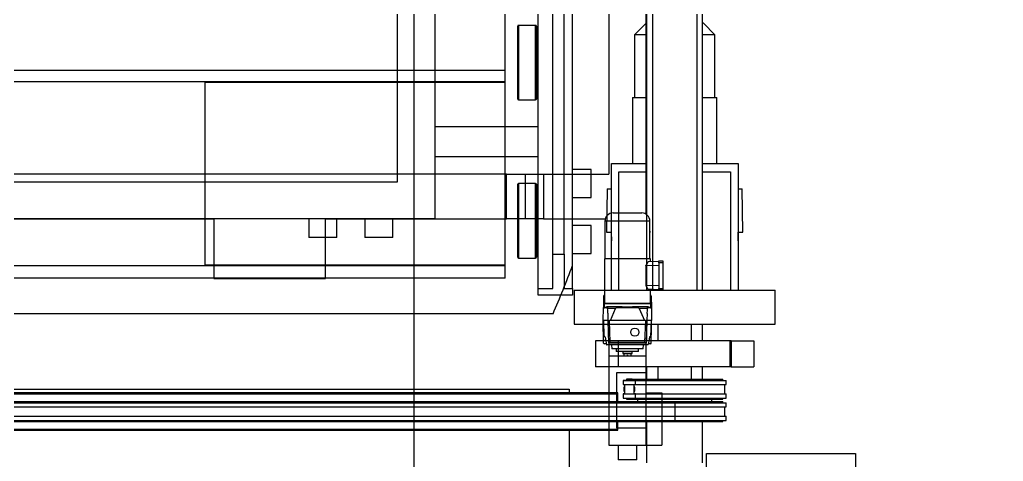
# Model space of a CAD drawing. Header units: millimetres. Extents: x 1221 to 4692, y 1119 to 4782.
# Drawn here: x 1666.8 to 1930.8, y 4031.1 to 4149.7 of the extents above; entities that cross this region are included whole.
import ezdxf

# ---------------------------------------------------------------- set-up
doc = ezdxf.new("R2010")
doc.units = ezdxf.units.MM
for name, color, linetype, true_color in [('PK24-SYS-ROOM', 8, 'Continuous', 0x808080), ('PK24E-COMP-PALLET', 132, 'Continuous', 0x00b7c8), ('PK24E-SYS-LIFT', 31, 'Continuous', 0xffcc5a), ('PK24E-SYS-SHELF', 31, 'Continuous', 0xffcc5a)]:
    doc.layers.add(name, color=color, linetype=linetype, true_color=true_color)
doc.layers.add('PK24E-STRUCT-STEEL', color=254, linetype='Continuous')
doc.layers.add('PKE24E-HIDDEN', color=7, linetype='Continuous')
doc.styles.get("Standard").update_dxf_attribs({"font": 'arial.ttf'})

# ---------------------------------------------------------------- blocks, each defined once
blk = doc.blocks.new('ELIFTTT-CHASIS--TOP-COMP-PKE24')
at = {"layer": 'PK24E-SYS-LIFT'}
for p, q in [((287.25, -83.22), (287.25, 83.22)), ((277.25, 72.5), (277.25, -72.5)), ((249.75, -72.5), (81.39, -72.5)), ((249.75, -84.5), (249.75, -72.5)), ((249.75, -72.5), (254.75, -72.5)), ((254.75, -72.5), (254.75, -84.5)), ((254.75, -72.5), (259.75, -72.5)), ((259.75, -72.5), (259.75, -84.5)), ((259.75, -72.5), (277.25, -72.5)), ((68.85, -84.5), (171.2, -84.5)), ((171.2, -84.5), (171.2, -100.5)), ((201.2, -100.5), (201.2, -84.5)), ((201.2, -84.5), (249.75, -84.5)), ((254.75, -84.5), (249.75, -84.5)), ((259.75, -84.5), (254.75, -84.5)), ((259.75, -84.5), (276.28, -84.5)), ((278.4, -82.9), (286.1, -82.9)), ((276.2, -85.1), (276.2, -95.25)), ((288.3, -85.1), (276.2, -85.1)), ((288.3, -87.8), (288.3, -85.1)), ((288.3, -88.12), (288.3, -87.8)), ((288.3, -95.25), (288.3, -88.12)), ((276.1, -95.25), (276.1, -107.18)), ((288.4, -95.25), (276.1, -95.25)), ((287.2, -97.08), (287.2, -102.38)), ((287.2, -97.08), (287.25, -97.08)), ((290.65, -97), (287.25, -97.08)), ((287.25, -97.01), (287.25, -97.08)), ((287.25, -97.08), (287.25, -102.38)), ((287.25, -97.08), (287.25, -97.08)), ((290.65, -95.9), (287.79, -96.05)), ((288.4, -96.02), (288.4, -95.25)), ((290.65, -96.28), (290.65, -95.78)), ((290.65, -95.78), (291.75, -95.78)), ((291.75, -96.28), (290.65, -96.28)), ((290.65, -96.28), (290.65, -103.18)), ((291.75, -95.78), (291.75, -96.28)), ((291.75, -96.28), (291.75, -103.18)), ((171.2, -100.5), (201.2, -100.5)), ((287.2, -102.38), (287.25, -102.38)), ((290.65, -102.45), (287.25, -102.38)), ((287.25, -102.38), (287.25, -102.38)), ((287.25, -102.45), (287.25, -102.38)), ((275.86, -105.25), (275.81, -108.33)), ((276.1, -105.05), (276.06, -105.05)), ((290.65, -103.56), (287.79, -103.41)), ((288.4, -107.18), (288.4, -103.44)), ((288.44, -105.05), (288.4, -105.05)), ((288.64, -105.25), (288.69, -108.33)), ((290.65, -103.18), (291.75, -103.18)), ((290.65, -103.68), (290.65, -103.18)), ((291.75, -103.68), (290.65, -103.68)), ((291.75, -103.18), (291.75, -103.68)), ((276, -108.14), (275.73, -108.41)), ((276, -107.35), (276, -108.31)), ((288.5, -107.35), (276, -107.35)), ((282.25, -107.18), (276.1, -107.18)), ((276.78, -108.41), (277.13, -108)), ((276.81, -108), (277.13, -108)), ((277.13, -108), (279.43, -108)), ((279.3, -108.41), (279.43, -108)), ((279.43, -108), (280.85, -108)), ((288.4, -107.18), (282.25, -107.18)), ((283.65, -108), (285.07, -108)), ((285.2, -108.41), (285.07, -108)), ((285.07, -108), (287.37, -108)), ((287.72, -108.41), (287.37, -108)), ((287.37, -108), (287.69, -108)), ((288.5, -108.31), (288.5, -107.35)), ((288.77, -108.41), (288.5, -108.14)), ((275.73, -108.41), (275.67, -111.75)), ((276.78, -108.41), (275.73, -108.41)), ((279.06, -108.55), (276.83, -108.55)), ((276.97, -109.94), (277.03, -111.69)), ((277.69, -111.75), (279.06, -108.55)), ((279.3, -108.41), (279.06, -108.55)), ((285.2, -108.41), (279.3, -108.41)), ((285.44, -108.55), (285.2, -108.41)), ((285.44, -108.55), (286.81, -111.75)), ((287.67, -108.55), (285.44, -108.55)), ((287.53, -109.94), (287.47, -111.69)), ((288.77, -108.41), (287.72, -108.41)), ((288.83, -111.75), (288.77, -108.41)), ((277.04, -111.75), (275.67, -111.75)), ((275.86, -117.85), (275.75, -111.75)), ((275.79, -111.75), (275.94, -116.1)), ((277.03, -111.69), (277.34, -111.91)), ((277.04, -111.91), (277.03, -111.69)), ((277.26, -117.91), (277.04, -111.91)), ((277.41, -111.75), (277.34, -111.91)), ((277.34, -111.91), (277.55, -117.61)), ((277.69, -111.75), (277.41, -111.75)), ((286.81, -111.75), (277.69, -111.75)), ((287.09, -111.75), (286.81, -111.75)), ((286.95, -117.61), (287.16, -111.91)), ((287.09, -111.75), (287.16, -111.91)), ((287.47, -111.69), (287.16, -111.91)), ((287.46, -111.91), (287.24, -117.91)), ((287.46, -111.91), (287.47, -111.69)), ((288.83, -111.75), (287.46, -111.75)), ((288.56, -116.1), (288.71, -111.75)), ((288.64, -117.85), (288.75, -111.75)), ((276.18, -116.1), (275.94, -116.1)), ((288.56, -116.1), (288.32, -116.1)), ((288.54, -115.62), (288.58, -115.63)), ((288.62, -114.18), (288.59, -114.17)), ((276.61, -118.05), (276.06, -118.05)), ((277.28, -118.3), (276.68, -118.3)), ((277.25, -118.3), (277.25, -121.25)), ((277.26, -117.91), (277.55, -117.61)), ((287.24, -117.91), (277.26, -117.91)), ((277.26, -117.91), (277.28, -118.3)), ((287.22, -118.3), (277.28, -118.3)), ((277.55, -117.61), (286.95, -117.61)), ((277.97, -118.3), (278.03, -119.4)), ((286.47, -119.4), (286.53, -118.3)), ((286.95, -117.61), (287.24, -117.91)), ((287.22, -118.3), (287.24, -117.91)), ((287.82, -118.3), (287.22, -118.3)), ((287.25, -121.25), (287.25, -118.3)), ((288.44, -118.05), (287.89, -118.05)), ((277.25, -121.25), (287.25, -121.25)), ((277.25, -121.25), (277.25, -145.25)), ((286.47, -119.4), (278.03, -119.4)), ((279.25, -119.4), (279.25, -120.1)), ((285.25, -120.1), (279.25, -120.1)), ((281, -120.1), (281, -120.6)), ((281, -120.6), (281.1, -120.7)), ((281, -120.6), (283.5, -120.6)), ((283.4, -120.7), (281.1, -120.7)), ((281.25, -120.7), (281.25, -121.25)), ((283.25, -121.25), (283.25, -120.7)), ((283.4, -120.7), (283.5, -120.6)), ((283.5, -120.6), (283.5, -120.1)), ((285.25, -120.1), (285.25, -119.4)), ((287.25, -125.85), (287.25, -121.25)), ((287.25, -125.85), (279.35, -125.85)), ((279.35, -125.85), (279.35, -140.65)), ((287.25, -140.65), (287.25, -125.85)), ((281.1, -127.88), (281.1, -128.98)), ((282.02, -127.88), (281.1, -127.88)), ((281.1, -128.98), (281.48, -128.98)), ((281.48, -128.98), (281.48, -131.52)), ((282.02, -127.55), (282.02, -127.88)), ((283.48, -127.55), (282.02, -127.55)), ((283.48, -127.88), (283.48, -127.55)), ((284.4, -127.88), (283.48, -127.88)), ((284.02, -128.98), (284.4, -128.98)), ((284.02, -131.52), (284.02, -128.98)), ((284.4, -128.98), (284.4, -127.88)), ((281.1, -131.52), (281.1, -132.62)), ((281.48, -131.52), (281.1, -131.52)), ((284.4, -131.52), (284.02, -131.52)), ((284.4, -132.62), (284.4, -131.52)), ((287.25, -131.25), (291.45, -131.25)), ((291.45, -131.25), (291.45, -145.25)), ((281.1, -132.62), (282.02, -132.62)), ((282.02, -132.62), (282.02, -132.95)), ((282.02, -132.95), (283.48, -132.95)), ((283.48, -132.62), (284.4, -132.62)), ((283.48, -132.95), (283.48, -132.62)), ((279.35, -140.65), (287.25, -140.65)), ((287.25, -145.25), (287.25, -140.65)), ((277.25, -145.25), (287.25, -145.25)), ((279.75, -145.25), (279.75, -149.25)), ((284.75, -149.25), (284.75, -145.25)), ((287.25, -145.25), (291.45, -145.25)), ((284.75, -149.25), (279.75, -149.25))]:
    blk.add_line(p, q, dxfattribs=at)
blk.add_circle((284.25, -114.91), 1.1, dxfattribs=at)
for centre, radius, start, end in [((278.4, -85.1), 2.2, 90, 180), ((286.1, -85.1), 2.2, 0, 90), ((282.25, -93.43), 6.15, 323.5945, 324.3984), ((282.25, -106.03), 6.15, 35.6016, 36.4055), ((276.06, -105.25), 0.2, 90, 179), ((288.44, -105.25), 0.2, 1, 90), ((276.2, -107.35), 0.2, 120, 180), ((282.25, -101.91), 6.25, 257.0707, 282.9293), ((288.3, -107.35), 0.2, 0, 60), ((276.06, -117.85), 0.2, 181, 270), ((276.75, -117), 0.45, 155.4253, 227.7547), ((287.75, -117), 0.45, 312.2453, 24.5747), ((288.44, -117.85), 0.2, 270, 359), ((282.75, -130.25), 1.5, 147.8509, 212.1491), ((282.75, -130.25), 1.5, 327.8509, 32.1491)]:
    blk.add_arc(centre, radius, start, end, dxfattribs=at)
for centre, major_axis, ratio, start_param, end_param in [((282.25, -93.8), (4.43, 4.6), 0.92858, 4.894943, 5.068696), ((282.25, -105.66), (-4.43, 4.6), 0.92858, 4.356082, 4.529835), ((305.37, -85.52), (26.34, 26.35), 0.507143, 2.92615, 2.93364), ((304.57, -27.64), (17.65, 106.42), 0.210212, 2.468706, 2.489106), ((259.93, -27.64), (-17.65, 106.42), 0.210216, 3.79411, 3.814504), ((259.13, -85.52), (-26.34, 26.35), 0.507159, 3.349555, 3.357045), ((305.67, -111.06), (0, 29.91), 0.99939, 1.745058, 1.81444), ((258.83, -111.06), (0, 29.91), 0.99939, 4.468745, 4.538127)]:
    blk.add_ellipse(centre, major_axis=major_axis, ratio=ratio, start_param=start_param, end_param=end_param, dxfattribs=at)
for points, knots in [([(288.3, -87.8), (288.3, -87.8), (288.3, -87.81), (288.3, -87.83), (288.3, -87.87), (288.3, -87.92), (288.3, -87.98), (288.3, -88.03), (288.3, -88.08), (288.3, -88.11), (288.3, -88.12), (288.3, -88.12), (288.3, -88.12)], [0, 0, 0, 0, 0.106425, 0.212833, 0.319705, 0.427399, 0.535627, 0.64388, 0.751778, 0.859172, 0.966191, 1, 1, 1, 1]), ([(276, -108.31), (276, -108.31), (276, -108.34), (276.02, -108.35), (276.08, -108.36), (276.16, -108.34), (276.27, -108.29), (276.41, -108.23), (276.58, -108.14), (276.73, -108.05), (276.81, -108)], [0, 0, 0, 0, 0.053259, 0.184632, 0.316005, 0.44367, 0.571338, 0.702705, 0.834078, 1, 1, 1, 1]), ([(287.69, -108), (287.78, -108.05), (288, -108.18), (288.21, -108.29), (288.35, -108.34), (288.43, -108.36), (288.47, -108.35), (288.5, -108.34), (288.5, -108.31), (288.5, -108.31)], [0, 0, 0, 0, 0.189659, 0.44506, 0.57653, 0.707999, 0.799497, 0.930008, 1, 1, 1, 1]), ([(276.18, -116.1), (276.19, -116.11), (276.21, -116.12), (276.22, -116.18), (276.23, -116.23), (276.24, -116.25)], [0, 0, 0, 0, 0.43316, 0.866325, 1, 1, 1, 1]), ([(288.26, -116.25), (288.27, -116.21), (288.29, -116.14), (288.31, -116.1), (288.31, -116.1), (288.32, -116.1)], [0, 0, 0, 0, 0.432931, 0.865827, 1, 1, 1, 1]), ([(288.58, -114.19), (288.58, -114.19), (288.57, -114.2), (288.56, -114.28), (288.54, -114.44), (288.53, -114.66), (288.51, -114.9), (288.51, -115.15), (288.51, -115.36), (288.52, -115.53), (288.53, -115.62), (288.53, -115.62), (288.54, -115.61)], [0, 0, 0, 0, 0.009511, 0.124893, 0.240611, 0.356456, 0.472081, 0.587302, 0.702221, 0.817124, 0.932235, 1, 1, 1, 1]), ([(288.61, -114.18), (288.61, -114.18), (288.61, -114.16), (288.61, -114.22), (288.6, -114.37), (288.6, -114.62), (288.6, -114.9), (288.59, -115.18), (288.59, -115.43), (288.58, -115.58), (288.58, -115.64), (288.58, -115.63), (288.58, -115.63)], [0, 0, 0, 0, 0.000422, 0.125216, 0.249969, 0.374831, 0.499914, 0.625089, 0.750116, 0.875001, 0.999834, 1, 1, 1, 1]), ([(288.58, -115.24), (288.58, -115.23), (288.58, -115.15), (288.59, -114.97), (288.6, -114.73), (288.6, -114.53), (288.6, -114.43), (288.6, -114.39)], [0, 0, 0, 0, 0.041978, 0.306281, 0.570431, 0.834353, 1, 1, 1, 1]), ([(288.6, -114.39), (288.6, -114.33), (288.6, -114.23), (288.59, -114.2), (288.59, -114.18)], [0, 0, 0, 0, 0.500013, 1, 1, 1, 1]), ([(276.67, -118.28), (276.67, -118.28), (276.67, -118.3), (276.68, -118.3), (276.68, -118.3)], [0, 0, 0, 0, 0.485402, 1, 1, 1, 1]), ([(287.82, -118.3), (287.82, -118.3), (287.83, -118.3), (287.83, -118.28), (287.83, -118.28)], [0, 0, 0, 0, 0.487803, 1, 1, 1, 1]), ([(282.41, -121.25), (282.39, -121.24), (282.34, -121.21), (282.25, -121.2), (282.16, -121.21), (282.11, -121.24), (282.09, -121.25)], [0, 0, 0, 0, 0.230406, 0.49981, 0.78779, 1, 1, 1, 1])]:
    blk.add_open_spline(points, degree=3, knots=knots, dxfattribs=at)
blk = doc.blocks.new('ELIFTTT-TT--TOP-COMP-PKE24')
at = {"layer": 'PK24E-SYS-LIFT'}
for p, q in [((258.3, -103.22), (258.3, 103.22)), ((267.5, -103.22), (267.5, 103.22)), ((262.25, -94), (262.25, 94)), ((265.25, -94), (265.25, 94)), ((230.5, 84.5), (230.5, -84.5)), ((220.5, -74.5), (220.5, 74.5)), ((252.8, -52.3), (252.8, -32.7)), ((257.6, -32.5), (253, -32.5)), ((253, -32.5), (253, -52.5)), ((257.6, -52.5), (257.6, -32.5)), ((257.8, -32.7), (257.8, -52.3)), ((258.3, -39.5), (257.8, -39.5)), ((257.8, -45.5), (258.3, -45.5)), ((253, -52.5), (257.6, -52.5)), ((258.3, -59.75), (230.5, -59.75)), ((230.5, -67.75), (258.3, -67.75)), ((272.5, -71.25), (267.5, -71.25)), ((272.5, -78.75), (272.5, -71.25)), ((87.6, -74.5), (220.5, -74.5)), ((252.8, -94.8), (252.8, -75.2)), ((257.6, -75), (253, -75)), ((253, -75), (253, -95)), ((257.6, -95), (257.6, -75)), ((257.8, -75.2), (257.8, -94.8)), ((267.5, -78.75), (272.5, -78.75)), ((230.5, -84.5), (-230.5, -84.5)), ((196.75, -84.5), (196.75, -89.5)), ((204.25, -89.5), (204.25, -84.5)), ((211.75, -84.5), (211.75, -89.5)), ((219.25, -89.5), (219.25, -84.5)), ((258.3, -82), (257.8, -82)), ((272.5, -86.25), (267.5, -86.25)), ((272.5, -93.75), (272.5, -86.25)), ((204.25, -89.5), (196.75, -89.5)), ((215.5, -89.5), (211.75, -89.5)), ((219.25, -89.5), (215.5, -89.5)), ((257.8, -88), (258.3, -88)), ((253, -95), (257.6, -95)), ((262.25, -94), (265.25, -94)), ((262.25, -103.22), (262.25, -94)), ((265.25, -94), (265.25, -103.22)), ((267.5, -93.75), (272.5, -93.75)), ((258.3, -105), (258.3, -103.22)), ((258.3, -103.22), (262.25, -103.22)), ((267.5, -105), (258.3, -105)), ((265.25, -103.22), (267.5, -103.22)), ((267.5, -103.22), (267.5, -105))]:
    blk.add_line(p, q, dxfattribs=at)
for centre, start, end in [((253, -32.7), 90, 180), ((257.6, -32.7), 0, 90), ((253, -52.3), 180, 270), ((257.6, -52.3), 270, 0), ((253, -75.2), 90, 180), ((257.6, -75.2), 0, 90), ((253, -94.8), 180, 270), ((257.6, -94.8), 270, 0)]:
    blk.add_arc(centre, 0.2, start, end, dxfattribs=at)
blk = doc.blocks.new('*U31')
at = {"layer": 'PK24E-COMP-PALLET'}
for p, q in [((249.45, -100.42), (249.45, 100.42)), ((267.5, -96.99), (267.5, 96.99)), ((249.45, -44.65), (-249.45, -44.65)), ((249.45, -47.67), (-249.45, -47.67)), ((168.92, -96.89), (168.92, -47.89)), ((249.45, -47.89), (168.92, -47.89)), ((249.45, -97.11), (-249.45, -97.11)), ((249.45, -96.89), (168.92, -96.89)), ((249.45, -100.42), (-249.45, -100.42)), ((262.27, -110), (-262.27, -110))]:
    blk.add_line(p, q, dxfattribs=at)
blk.add_arc((7.5, 0), 277.5, 336.6469, 339.5434, dxfattribs=at)
blk = doc.blocks.new('STEEL-HEA260--TOP-STRUCT-PK24')
at = {"layer": 'PK24E-STRUCT-STEEL', "color": 8, "true_color": 0x808080}
blk.add_lwpolyline([(11.25, 13), (11.25, 2.175, -0.4142136), (9.45, 0.375), (-9.45, 0.375, -0.4142136), (-11.25, 2.175), (-11.25, 13), (-12.5, 13), (-12.5, -13), (-11.25, -13), (-11.25, -2.175, -0.4142136), (-9.45, -0.375), (9.45, -0.375, -0.4142136), (11.25, -2.175), (11.25, -13), (12.5, -13), (12.5, 13)], format="xyb", close=True, dxfattribs=at)
at = {"layer": 'PKE24E-HIDDEN'}
blk.add_attdef('COMP_TYPE', (0, 0.375), '', height=2.5, dxfattribs=at)
blk = doc.blocks.new('STEEL-HEA260-WPLATE-TOP-STRUCT-PK24')
at = {"layer": 'PK24E-STRUCT-STEEL', "color": 8, "true_color": 0x808080}
blk.add_lwpolyline([(-20, 20), (20, 20), (20, -20), (-20, -20)], close=True, dxfattribs=at)
blk.add_blockref('STEEL-HEA260--TOP-STRUCT-PK24', (0, 0)).add_auto_attribs({'COMP_TYPE': 'STEEL-HEA260--TOP-STRUCT-PK24'})
blk = doc.blocks.new('ELIFT-COLUMNS--TOP-COMP-PKE24')
blk.add_blockref('STEEL-HEA260-WPLATE-TOP-STRUCT-PK24', (323.5, -167.5))
blk = doc.blocks.new('ELIFT-DU--TOP-COMP-PKE24')
at = {"layer": 'PK24E-SYS-LIFT', "linetype": 'Continuous', "lineweight": 25}
for p, q in [((287.44, -103.65), (287.44, 103.65)), ((288.94, 103.65), (288.94, -103.65)), ((300.94, -103.65), (300.94, 103.65)), ((302.44, -103.65), (302.44, 103.65)), ((287.25, -31.95), (284.19, -35.01)), ((287.44, -31.95), (287.25, -31.95)), ((302.63, -31.95), (302.44, -31.95)), ((305.69, -35.01), (302.63, -31.95)), ((284.19, -35.01), (284.19, -51.85)), ((287.44, -35.01), (284.19, -35.01)), ((305.69, -35.01), (302.44, -35.01)), ((305.69, -51.85), (305.69, -35.01)), ((283.62, -51.85), (283.62, -69.6)), ((283.62, -51.85), (287.44, -51.85)), ((302.44, -51.85), (306.26, -51.85)), ((306.26, -69.6), (306.26, -51.85)), ((277.94, -103.65), (277.94, -69.6)), ((277.94, -69.6), (287.44, -69.6)), ((302.44, -69.6), (311.94, -69.6)), ((311.94, -69.6), (311.94, -103.65)), ((279.94, -71.85), (287.44, -71.85)), ((279.94, -103.65), (279.94, -71.85)), ((302.44, -71.85), (309.94, -71.85)), ((309.94, -71.85), (309.94, -103.65)), ((276.84, -76.45), (276.64, -88.05)), ((276.84, -76.45), (277.94, -76.45)), ((311.94, -76.45), (313.04, -76.45)), ((313.24, -88.05), (313.04, -76.45)), ((276.64, -88.05), (277.94, -88.05)), ((277.9, -88.05), (277.94, -90.38)), ((311.94, -90.38), (311.98, -88.05)), ((311.94, -88.05), (313.24, -88.05)), ((267.94, -103.65), (267.94, -112.75)), ((267.94, -103.65), (321.94, -103.65)), ((321.94, -112.75), (321.94, -103.65)), ((267.94, -112.75), (321.94, -112.75)), ((287.44, -117.25), (287.44, -112.75)), ((290.44, -112.75), (290.44, -117.25)), ((299.44, -117.25), (299.44, -112.75)), ((302.44, -117.25), (302.44, -112.75)), ((273.69, -117.25), (273.69, -124.25)), ((279.75, -117.25), (273.69, -117.25)), ((279.75, -117.25), (279.75, -124.25)), ((309.75, -117.25), (279.75, -117.25)), ((309.75, -117.25), (309.75, -124.25)), ((310.14, -117.25), (309.75, -117.25)), ((310.14, -117.25), (310.14, -124.25)), ((310.14, -117.25), (316.19, -117.25)), ((316.19, -117.25), (316.19, -124.25)), ((279.75, -124.25), (273.69, -124.25)), ((309.75, -124.25), (279.75, -124.25)), ((287.44, -127.55), (287.44, -124.25)), ((290.44, -124.25), (290.44, -127.55)), ((299.44, -127.55), (299.44, -124.25)), ((302.44, -127.55), (302.44, -124.25)), ((310.14, -124.25), (309.75, -124.25)), ((310.14, -124.25), (316.19, -124.25)), ((281.11, -127.88), (281.11, -128.98)), ((281.11, -127.88), (308.77, -127.88)), ((281.11, -128.98), (308.77, -128.98)), ((281.49, -128.98), (281.49, -131.52)), ((282.03, -127.55), (282.03, -127.88)), ((282.03, -127.55), (307.85, -127.55)), ((307.85, -127.88), (307.85, -127.55)), ((308.39, -131.52), (308.39, -128.98)), ((308.77, -128.98), (308.77, -127.88)), ((279.63, -131.25), (-258.37, -131.25)), ((279.63, -131.55), (-258.37, -131.55)), ((-245.37, -130.25), (266.63, -130.25)), ((266.63, -130.25), (266.63, -131.25)), ((279.63, -131.55), (279.63, -131.25)), ((279.63, -133.55), (279.63, -131.55)), ((281.11, -131.52), (281.11, -132.62)), ((281.11, -131.52), (308.77, -131.52)), ((308.77, -132.62), (308.77, -131.52)), ((-270.56, -133.55), (294.94, -133.55)), ((-270.56, -133.88), (294.94, -133.88)), ((281.11, -132.62), (308.77, -132.62)), ((282.03, -132.62), (282.03, -132.95)), ((282.03, -132.95), (307.85, -132.95)), ((284.94, -132.95), (284.94, -133.55)), ((294.94, -133.55), (294.94, -133.88)), ((294.94, -133.55), (307.85, -133.55)), ((294.94, -133.88), (294.94, -134.98)), ((294.94, -133.88), (308.77, -133.88)), ((304.94, -133.55), (304.94, -132.95)), ((307.85, -132.95), (307.85, -132.62)), ((307.85, -133.88), (307.85, -133.55)), ((308.77, -134.98), (308.77, -133.88)), ((-270.56, -134.98), (294.94, -134.98)), ((294.94, -134.98), (308.77, -134.98)), ((294.94, -134.98), (294.94, -137.52)), ((308.39, -137.52), (308.39, -134.98)), ((-270.56, -137.52), (294.94, -137.52)), ((-270.56, -138.62), (294.94, -138.62)), ((-270.56, -138.95), (294.94, -138.95)), ((279.63, -140.95), (279.63, -138.95)), ((287.44, -150), (287.44, -138.95)), ((294.94, -137.52), (294.94, -138.62)), ((294.94, -137.52), (308.77, -137.52)), ((294.94, -138.62), (308.77, -138.62)), ((294.94, -138.62), (294.94, -138.95)), ((294.94, -138.95), (307.85, -138.95)), ((302.44, -150), (302.44, -138.95)), ((307.85, -138.95), (307.85, -138.62)), ((308.77, -138.62), (308.77, -137.52)), ((-258.37, -140.95), (279.63, -140.95)), ((-258.37, -141.25), (279.63, -141.25)), ((266.63, -141.25), (266.63, -160)), ((279.63, -141.25), (279.63, -140.95))]:
    blk.add_line(p, q, dxfattribs=at)
blk = doc.blocks.new('ELIFTTT--WDU-TOP-SYS-PKE24')
for name in ['ELIFT-COLUMNS--TOP-COMP-PKE24', 'ELIFTTT-CHASIS--TOP-COMP-PKE24', 'ELIFTTT-TT--TOP-COMP-PKE24']:
    blk.add_blockref(name, (0, 0))
at = {"layer": 'PK24E-SYS-SHELF'}
blk.add_blockref('*U31', (0, 0), dxfattribs=at)
blk.add_blockref('ELIFT-DU--TOP-COMP-PKE24', (0, 0))
blk = doc.blocks.new('ROOM-HAVZA--TOP-SYS-PKE24')
at = {"layer": 'PK24-SYS-ROOM'}
blk.add_lwpolyline([(-225, 0), (-225, -252.11), (-225, -349.72), (225, -349.72), (225, -252.11), (225, 0), (225, 252.11), (225, 349.72), (-225, 349.72), (-225, 252.11)], close=True, dxfattribs=at)

msp = doc.modelspace()

# ---------------------------------------------------------------- block references
at = {"color": 1}
msp.add_blockref('ELIFTTT--WDU-TOP-SYS-PKE24', (1547.69, 4180.7), dxfattribs=at)

# ---------------------------------------------------------------- next in the draw order: block references
msp.add_blockref('ROOM-HAVZA--TOP-SYS-PKE24', (1547.69, 4180.7), dxfattribs=at)

doc.saveas('drawing.dxf')
